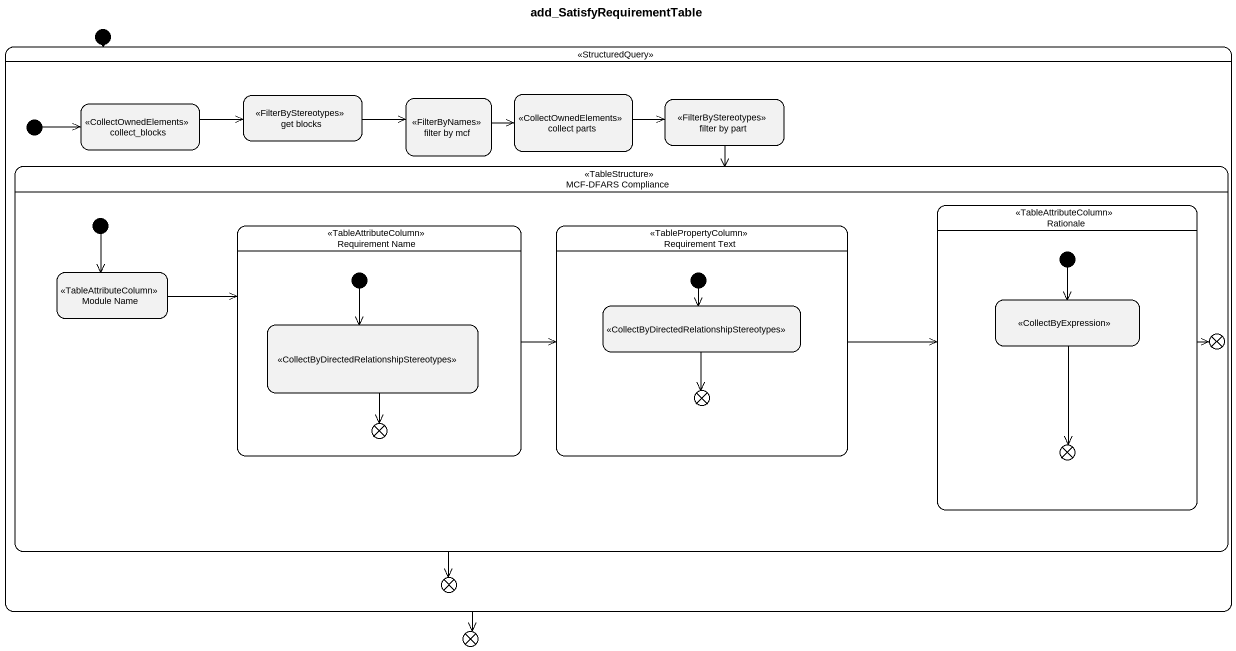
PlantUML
@startuml
title add_SatisfyRequirementTable
hide empty description
state " " as state1 <<StructuredQuery>> {
  state "get blocks" as get_blocks <<FilterByStereotypes>>
  state "collect parts" as collect_parts <<CollectOwnedElements>>
  state collect_blocks <<CollectOwnedElements>>
  state "filter by mcf" as filter_by_mcf <<FilterByNames>>
  state "filter by part" as filter_by_part <<FilterByStereotypes>>
  state "MCF-DFARS Compliance" as MCF_DFARS_Compliance <<TableStructure>> {
    state Rationale <<TableAttributeColumn>> {
      state " " as state4 <<CollectByExpression>>
      state flowfinal4 <<end>>
      [*] --> state4
    }
    state "Requirement Name" as Requirement_Name <<TableAttributeColumn>> {
      state " " as state2 <<CollectByDirectedRelationshipStereotypes>>
      state flowfinal3 <<end>>
      [*] --> state2
    }
    state "Requirement Text" as Requirement_Text <<TablePropertyColumn>> {
      state " " as state3 <<CollectByDirectedRelationshipStereotypes>>
      state flowfinal2 <<end>>
      [*] --> state3
    }
    state "Module Name" as Module_Name <<TableAttributeColumn>>
    state flowfinal1 <<end>>
    [*] --> Module_Name
  }
  state flowfinal5 <<end>>
  [*] -right-> collect_blocks
}
state flowfinal6 <<end>>
[*] -right-> state1
state1 --> flowfinal6
get_blocks -right-> filter_by_mcf
collect_parts -right-> filter_by_part
collect_blocks -right-> get_blocks
filter_by_mcf -right-> collect_parts
filter_by_part --> MCF_DFARS_Compliance
MCF_DFARS_Compliance --> flowfinal5
Rationale -right-> flowfinal1
Requirement_Name -right-> Requirement_Text
Requirement_Text -right-> Rationale
Module_Name -right-> Requirement_Name
state2 --> flowfinal3
state3 --> flowfinal2
state4 --> flowfinal4
@enduml
